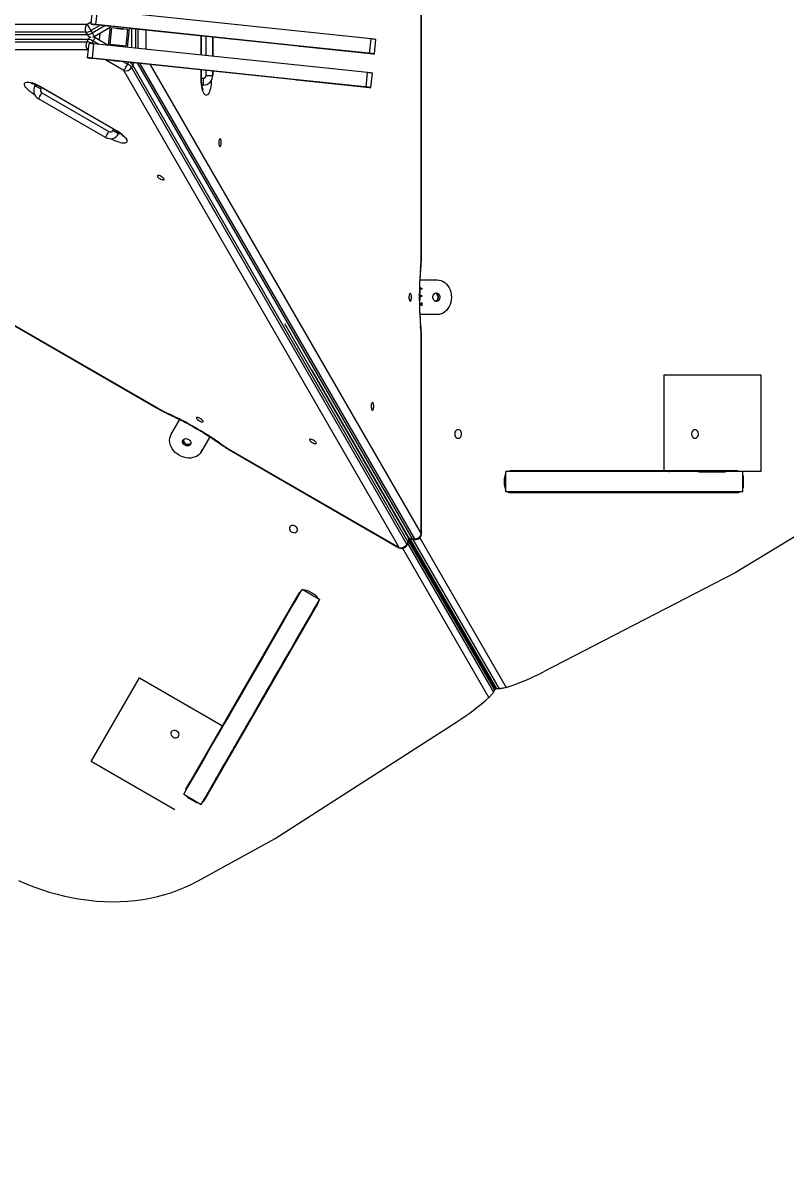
# Model space of a CAD drawing. Header units: millimetres. Extents: x -12977 to 11786, y -11805 to 10558.
# Drawn here: x 5422 to 6212, y -242 to 952 of the extents above; entities that cross this region are included whole.
import ezdxf

# ---------------------------------------------------------------- set-up
doc = ezdxf.new("R2010")
doc.units = ezdxf.units.MM
for name, color, linetype in [('DIKOM_ОБЪЕКТ', 7, 'Continuous'), ('DIKOM_РАЗМЕР_ЗОНА', 7, 'Continuous'), ('DIKOM_РАЗМЕР_ОБЪЕКТА', 7, 'Continuous')]:
    doc.layers.add(name, color=color, linetype=linetype)
doc.styles.add('style1', font='arial.ttf', dxfattribs={"width": 0.8})
doc.dimstyles.new('1-50', dxfattribs={"dimtxt": 300, "dimasz": 200, "dimexe": 100, "dimexo": 0, "dimgap": 100, "dimtad": 1, "dimtxsty": 'style1', "dimcen": 200, "dimclrd": 7, "dimclre": 7, "dimclrt": 7, "dimadec": 1, "dimazin": 2, "dimtfac": 1, "dimtmove": 0, "dimatfit": 2, "dimfxl": 0, "dimlwd": 25, "dimlwe": 18, "dimarcsym": 0})

# ---------------------------------------------------------------- blocks, each defined once
blk = doc.blocks.new('*D9')
at = {"layer": 'Defpoints', "color": 0, "transparency": 16777216}
for p in [(-11007.4, 666.1), (8788, 666.1), (8788, -10518.7)]:
    blk.add_point(p, dxfattribs=at)
at = {"layer": 'DIKOM_РАЗМЕР_ОБЪЕКТА', "color": 7, "lineweight": 18, "transparency": 16777216}
for p, q in [((-11007.4, 666.1), (-11007.4, -10618.7)), ((8788, 666.1), (8788, -10618.7))]:
    blk.add_line(p, q, dxfattribs=at)
at = {"layer": 'DIKOM_РАЗМЕР_ОБЪЕКТА', "color": 7, "lineweight": 25, "transparency": 16777216}
blk.add_line((-10807.4, -10518.7), (8588, -10518.7), dxfattribs=at)
at = {"layer": 'DIKOM_РАЗМЕР_ОБЪЕКТА', "color": 7, "transparency": 16777216}
for points in [[(-10807.4, -10485.3), (-10807.4, -10552), (-11007.4, -10518.7)], [(8588, -10485.3), (8588, -10552), (8788, -10518.7)]]:
    blk.add_solid(points, dxfattribs=at)
at = {"layer": 'DIKOM_РАЗМЕР_ОБЪЕКТА', "color": 7, "transparency": 16777216, "insert": (-1823.6, -10265.5), "char_height": 300, "attachment_point": 5, "style": 'style1'}
blk.add_mtext('19750', dxfattribs=at)
blk = doc.blocks.new('*D10')
at = {"layer": 'Defpoints', "color": 0, "transparency": 16777216}
for p in [(4270.3, 8458.2), (2861.7, -8997.1), (10043.4, -8997.1)]:
    blk.add_point(p, dxfattribs=at)
at = {"layer": 'DIKOM_РАЗМЕР_ОБЪЕКТА', "color": 7, "lineweight": 18, "transparency": 16777216}
for p, q in [((4270.3, 8458.2), (10143.4, 8458.2)), ((2861.7, -8997.1), (10143.4, -8997.1))]:
    blk.add_line(p, q, dxfattribs=at)
at = {"layer": 'DIKOM_РАЗМЕР_ОБЪЕКТА', "color": 7, "lineweight": 25, "transparency": 16777216}
blk.add_line((10043.4, 8258.2), (10043.4, -8797.1), dxfattribs=at)
at = {"layer": 'DIKOM_РАЗМЕР_ОБЪЕКТА', "color": 7, "transparency": 16777216}
for points in [[(10010, 8258.2), (10076.7, 8258.2), (10043.4, 8458.2)], [(10010, -8797.1), (10076.7, -8797.1), (10043.4, -8997.1)]]:
    blk.add_solid(points, dxfattribs=at)
at = {"layer": 'DIKOM_РАЗМЕР_ОБЪЕКТА', "color": 7, "transparency": 16777216, "insert": (9790.2, -3229.2), "char_height": 300, "attachment_point": 5, "rotation": 90, "style": 'style1'}
blk.add_mtext('17450', dxfattribs=at)
blk = doc.blocks.new('*D11')
at = {"layer": 'Defpoints', "color": 0, "transparency": 16777216}
for p in [(4304.4, 10557.6), (2504.1, -11339.7), (11686.1, -11339.7)]:
    blk.add_point(p, dxfattribs=at)
at = {"layer": 'DIKOM_РАЗМЕР_ЗОНА', "color": 7, "lineweight": 18, "transparency": 16777216}
for p, q in [((4304.4, 10557.6), (11786.1, 10557.6)), ((2504.1, -11339.7), (11786.1, -11339.7))]:
    blk.add_line(p, q, dxfattribs=at)
at = {"layer": 'DIKOM_РАЗМЕР_ЗОНА', "color": 7, "lineweight": 25, "transparency": 16777216}
blk.add_line((11686.1, 10357.6), (11686.1, -11139.7), dxfattribs=at)
at = {"layer": 'DIKOM_РАЗМЕР_ЗОНА', "color": 7, "transparency": 16777216}
for points in [[(11652.7, 10357.6), (11719.4, 10357.6), (11686.1, 10557.6)], [(11652.7, -11139.7), (11719.4, -11139.7), (11686.1, -11339.7)]]:
    blk.add_solid(points, dxfattribs=at)
at = {"layer": 'DIKOM_РАЗМЕР_ЗОНА', "color": 7, "transparency": 16777216, "insert": (11432.9, -3192), "char_height": 300, "attachment_point": 5, "rotation": 90, "style": 'style1'}
blk.add_mtext('21900', dxfattribs=at)
blk = doc.blocks.new('*D12')
at = {"layer": 'Defpoints', "color": 0, "transparency": 16777216}
for p in [(-12976.7, 124.1), (10764.9, 125.7), (10764.9, -11704.7)]:
    blk.add_point(p, dxfattribs=at)
at = {"layer": 'DIKOM_РАЗМЕР_ЗОНА', "color": 7, "lineweight": 18, "transparency": 16777216}
for p, q in [((-12976.7, 124.1), (-12976.7, -11804.7)), ((10764.9, 125.7), (10764.9, -11804.7))]:
    blk.add_line(p, q, dxfattribs=at)
at = {"layer": 'DIKOM_РАЗМЕР_ЗОНА', "color": 7, "lineweight": 25, "transparency": 16777216}
blk.add_line((-12776.7, -11704.7), (10564.9, -11704.7), dxfattribs=at)
at = {"layer": 'DIKOM_РАЗМЕР_ЗОНА', "color": 7, "transparency": 16777216}
for points in [[(-12776.7, -11671.3), (-12776.7, -11738), (-12976.7, -11704.7)], [(10564.9, -11671.3), (10564.9, -11738), (10764.9, -11704.7)]]:
    blk.add_solid(points, dxfattribs=at)
at = {"layer": 'DIKOM_РАЗМЕР_ЗОНА', "color": 7, "transparency": 16777216, "insert": (-1904.6, -11451.4), "char_height": 300, "attachment_point": 5, "style": 'style1'}
blk.add_mtext('23750', dxfattribs=at)

msp = doc.modelspace()

# ---------------------------------------------------------------- linework, layer by layer
at = {"layer": 'DIKOM_ОБЪЕКТ', "color": 7, "linetype": 'Continuous', "lineweight": 15}
for p, q in [((5834.386, 711.87), (5834.386, 1163.666)), ((5834.711, 711.87), (5834.711, 1163.665)), ((5492.812, 950.402), (5494.38, 965.32)), ((5497.784, 949.88), (5499.352, 964.798)), ((5782.613, 935.026), (5499.352, 964.798)), ((4919.111, 950.485), (5488.744, 950.307)), ((5488.744, 950.307), (5493.064, 952.802)), ((5502.399, 949.389), (5492.555, 943.706)), ((5492.555, 943.706), (5493.974, 941.248)), ((5492.812, 950.402), (5492.824, 950.396)), ((5493.974, 941.248), (5507.2, 948.884)), ((5496, 937.739), (5512.598, 947.322)), ((5781.045, 920.108), (5497.784, 949.88)), ((5497.797, 949.873), (5512.702, 948.306)), ((5512.702, 948.312), (5510.612, 928.421)), ((5514.037, 946.663), (5512.26, 929.756)), ((5514.066, 946.647), (5512.29, 929.753)), ((5532.593, 946.221), (5512.702, 948.312)), ((5530.944, 944.886), (5514.037, 946.663)), ((5514.037, 946.663), (5514.066, 946.647)), ((5530.943, 944.874), (5514.066, 946.647)), ((5529.167, 927.979), (5530.944, 944.886)), ((5530.502, 926.331), (5532.593, 946.221)), ((5530.532, 926.328), (5532.621, 946.205)), ((5532.593, 946.221), (5532.621, 946.205)), ((5532.605, 946.214), (5779.649, 920.249)), ((5534.8, 945.984), (5534.8, 925.879)), ((5538.852, 945.558), (5538.852, 925.453)), ((5541.689, 925.155), (5541.689, 945.26)), ((5549.312, 944.458), (5549.312, 924.354)), ((5487.528, 941.951), (4917.895, 942.128)), ((4918.735, 931.952), (5488.368, 932.188)), ((4919.314, 939.671), (5488.947, 939.493)), ((5489.787, 934.645), (4920.154, 934.41)), ((5488.947, 939.493), (5487.528, 941.951)), ((5488.368, 932.188), (5489.787, 934.645)), ((5494.814, 932.89), (5493.395, 930.433)), ((5500.76, 929.457), (5494.814, 932.89)), ((5510.614, 928.447), (5496.84, 936.399)), ((5501.926, 941.16), (5501.163, 933.904)), ((5606.782, 918.314), (5606.781, 938.418)), ((5607.161, 918.274), (5607.161, 938.378)), ((5611.8, 917.786), (5611.8, 937.891)), ((5618.8, 917.05), (5618.8, 937.155)), ((5618.8, 937.155), (5618.8, 917.05)), ((5781.045, 920.108), (5782.613, 935.026)), ((5786.018, 919.585), (5787.586, 934.503)), ((5489.584, 923.831), (4919.951, 923.596)), ((5489.154, 915.594), (5490.721, 930.512)), ((5489.994, 923.594), (5489.584, 923.831)), ((5493.395, 930.433), (5493.822, 930.186)), ((5494.126, 915.071), (5495.694, 929.989)), ((5778.954, 900.217), (5495.694, 929.989)), ((5512.26, 929.756), (5529.167, 927.979)), ((5709.28, 927.648), (5784.981, 919.694)), ((5783.264, 919.869), (5709.6, 927.614)), ((5709.6, 927.614), (5709.6, 927.614)), ((5783.264, 919.869), (5783.265, 919.874)), ((5784.621, 919.726), (5784.622, 919.732)), ((5489.154, 915.594), (5489.166, 915.587)), ((5777.386, 885.3), (5494.126, 915.071)), ((5494.138, 915.064), (5775.99, 885.441)), ((5526.803, 902.342), (5507.134, 913.699)), ((5525.772, 911.74), (5530.614, 908.944)), ((5530.614, 908.944), (5531.859, 911.1)), ((5536.067, 907.925), (5534.648, 905.468)), ((5820.783, 414.431), (5536.067, 907.925)), ((5540.348, 910.208), (5824.919, 417.789)), ((5827.757, 417.79), (5543.369, 909.89)), ((5553.645, 908.81), (5834.386, 423.02)), ((5811.519, 408.849), (5526.803, 902.342)), ((5534.648, 905.468), (5819.364, 411.974)), ((5606.781, 892.791), (5606.781, 903.225)), ((5607.161, 892.791), (5607.161, 903.185)), ((5611.8, 897.305), (5611.8, 902.698)), ((5618.8, 897.305), (5618.8, 901.962)), ((5618.8, 901.962), (5618.8, 897.305)), ((5618.8, 897.305), (5618.8, 897.305)), ((5777.386, 885.3), (5778.954, 900.217)), ((5782.359, 884.777), (5783.927, 899.695)), ((5434.746, 886.815), (5435.375, 887.905)), ((5434.746, 886.815), (5440.807, 883.315)), ((5435.102, 887.997), (5435.31, 887.792)), ((5440.314, 885.492), (5518.256, 840.492)), ((5440.504, 885.82), (5518.446, 840.82)), ((5441.627, 884.734), (5440.807, 883.315)), ((5607.161, 894.305), (5608.8, 894.305)), ((5607.541, 887.305), (5608.8, 887.305)), ((5608.8, 887.305), (5607.541, 887.305)), ((5607.598, 887.019), (5607.673, 887.305)), ((5608.8, 887.305), (5608.8, 887.305)), ((5705.622, 892.839), (5781.322, 884.886)), ((5705.942, 892.805), (5705.942, 892.806)), ((5779.606, 885.061), (5705.942, 892.805)), ((5779.606, 885.061), (5779.606, 885.066)), ((5780.963, 884.918), (5780.963, 884.923)), ((5507.688, 833.155), (5438.406, 873.155)), ((5441.905, 879.217), (5511.188, 839.217)), ((5515.286, 840.315), (5516.105, 841.734)), ((5521.348, 836.815), (5515.286, 840.315)), ((5521.348, 836.815), (5522.04, 838.014)), ((5522.04, 838.014), (5521.348, 836.815)), ((5521.348, 836.815), (5521.348, 836.815)), ((5507.868, 833.053), (5507.868, 833.053)), ((5513.254, 831.823), (5513.241, 831.83)), ((5169.94, 778.89), (5561.206, 552.992)), ((5170.102, 779.171), (5561.369, 553.273)), ((5833.26, 685.767), (5850.921, 685.767)), ((5832.759, 677.189), (5834.919, 677.189)), ((5832.759, 675.939), (5833.046, 675.939)), ((5832.759, 671.078), (5833.046, 671.078)), ((5832.759, 669.689), (5834.919, 669.689)), ((5832.759, 669.689), (5833.046, 669.689)), ((5832.759, 668.439), (5833.046, 668.439)), ((5832.784, 671.078), (5833.046, 671.078)), ((5833.046, 672.051), (5832.8, 672.051)), ((5833.046, 678.578), (5833.046, 677.189)), ((5833.046, 677.189), (5835.206, 677.189)), ((5833.046, 675.939), (5833.046, 672.051)), ((5835.206, 675.939), (5833.046, 675.939)), ((5833.046, 671.078), (5833.046, 669.689)), ((5833.046, 669.689), (5835.206, 669.689)), ((5833.046, 668.439), (5833.046, 664.551)), ((5835.206, 668.439), (5833.046, 668.439)), ((5834.919, 677.189), (5834.919, 675.939)), ((5834.919, 677.189), (5835.206, 677.189)), ((5834.919, 669.689), (5834.919, 668.439)), ((5834.919, 669.689), (5835.206, 669.689)), ((5835.206, 677.189), (5835.206, 675.939)), ((5835.206, 669.689), (5835.206, 668.439)), ((5833.046, 664.551), (5832.779, 664.551)), ((5832.839, 661.217), (5833.728, 661.217)), ((5832.839, 661.217), (5833.441, 661.217)), ((5833.728, 659.967), (5832.862, 659.967)), ((5833.441, 661.217), (5833.728, 661.217)), ((5834.919, 662.467), (5835.206, 662.467)), ((5834.919, 661.833), (5834.919, 659.45)), ((5834.979, 662.467), (5835.206, 662.467)), ((5835.206, 658.717), (5834.979, 658.717)), ((5835.206, 662.467), (5835.206, 658.717)), ((5850.921, 649.767), (5833.261, 649.767)), ((5849.198, 649.767), (5833.261, 649.767)), ((5850.921, 649.767), (5849.198, 649.767)), ((5820.973, 419.219), (5693.392, 640.354)), ((5834.386, 423.02), (5834.386, 623.666)), ((5834.711, 423.02), (5834.711, 623.666)), ((5720.998, 592.504), (5820.679, 420.018)), ((6085.631, 587.172), (6085.635, 587.172)), ((6085.631, 587.171), (6085.633, 587.171)), ((6085.635, 587.174), (6085.822, 587.277)), ((6085.822, 487.277), (6085.822, 587.277)), ((6085.822, 587.277), (6185.822, 587.277)), ((6185.822, 587.277), (6185.822, 487.277)), ((5575.709, 525.903), (5584.537, 541.196)), ((5615.714, 523.197), (5606.886, 507.903)), ((5615.715, 523.197), (5607.747, 509.395)), ((5606.886, 507.903), (5607.747, 509.395)), ((5637.593, 508.89), (5811.357, 408.567)), ((5637.756, 509.171), (5811.519, 408.849)), ((6084.974, 497.184), (6084.976, 497.185)), ((5920.383, 479.98), (5920.383, 473.58)), ((5922.017, 466.28), (5922.017, 487.28)), ((5926.837, 487.979), (6152.76, 487.974)), ((6161.409, 487.974), (5926.919, 487.98)), ((5941.073, 487.28), (5941.073, 487.979)), ((5941.075, 487.28), (5941.075, 487.979)), ((6070.895, 487.976), (6070.895, 487.277)), ((6079.816, 487.277), (6081.026, 487.975)), ((6085.643, 487.975), (6085.643, 487.277)), ((6085.801, 487.266), (6085.822, 487.277)), ((6185.822, 487.277), (6085.822, 487.277)), ((6090.498, 487.277), (6090.498, 487.975)), ((6152.76, 487.974), (6161.409, 487.974)), ((6152.76, 487.974), (6161.409, 487.974)), ((6167.128, 466.274), (6167.128, 487.274)), ((6167.945, 479.974), (6167.128, 479.974)), ((6167.945, 479.974), (6167.128, 479.974)), ((6167.945, 473.574), (6167.945, 479.974)), ((5927.454, 466.274), (5924.257, 466.274)), ((5926.919, 465.58), (6161.409, 465.574)), ((6048.231, 465.577), (6049.43, 466.269)), ((6078.229, 465.576), (6079.426, 466.267)), ((6085.656, 466.266), (6085.662, 466.262)), ((6167.128, 473.574), (6167.945, 473.574)), ((6237.325, 429.663), (6159.344, 382.591)), ((5821.268, 419.174), (5911.557, 262.794)), ((5822.791, 417.873), (5912.419, 262.638)), ((5824.919, 417.789), (5827.757, 417.79)), ((5833.006, 418.831), (5922.427, 263.955)), ((5904.419, 253.558), (5815.339, 407.844)), ((5819.364, 411.974), (5820.783, 414.431)), ((5819.553, 410.763), (5820.972, 413.221)), ((5820.546, 412.483), (5909.122, 259.071)), ((5910.564, 261.567), (5821.724, 415.437)), ((5910.854, 262.401), (5821.755, 416.72)), ((5825.874, 417.02), (5828.711, 417.02)), ((5915.302, 262.638), (5826.166, 417.02)), ((6159.344, 382.591), (5960.944, 280.181)), ((5843.26, 379.474), (5843.958, 379.876)), ((5843.261, 379.472), (5843.958, 379.875)), ((5708.162, 361.68), (5590.933, 158.609)), ((5595.258, 166.1), (5708.222, 361.782)), ((5711.219, 365.575), (5729.405, 355.075)), ((5723.9, 360.14), (5718.358, 363.34)), ((5610.332, 147.409), (5727.561, 350.48)), ((5701.088, 349.424), (5701.693, 349.075)), ((5726.704, 350.371), (5728.291, 353.119)), ((5857.917, 355.699), (5857.219, 355.296)), ((5865.417, 342.709), (5864.719, 342.306)), ((5493, 187.165), (5543, 273.768)), ((5542.826, 273.771), (5543, 273.768)), ((5543, 273.768), (5629.602, 223.768)), ((5915.302, 262.638), (5912.419, 262.638)), ((5669.52, 250.392), (5669.913, 250.619)), ((5909.122, 259.071), (5910.564, 261.567)), ((5638.437, 239.503), (5637.834, 239.852)), ((5665.728, 244.739), (5666.913, 245.423)), ((5668.727, 249.934), (5669.52, 250.392)), ((5669.651, 250.165), (5669.52, 250.392)), ((5631.987, 228.33), (5631.384, 228.678)), ((5632.883, 231.276), (5633.487, 230.928)), ((5636.79, 236.651), (5636.187, 236.999)), ((5683.229, 107.707), (5871.11, 228.316)), ((5626.385, 220.019), (5626.988, 219.671)), ((5629.419, 223.882), (5628.816, 224.23)), ((5650.736, 218.763), (5651.916, 219.444)), ((5647.624, 213.369), (5647.631, 213.365)), ((5647.624, 213.368), (5647.631, 213.365)), ((5579.602, 137.166), (5493, 187.165)), ((5590.933, 158.609), (5595.258, 166.1)), ((5590.933, 158.609), (5595.258, 166.099)), ((5588.68, 153.306), (5606.866, 142.806)), ((5588.68, 153.306), (5606.866, 142.806)), ((5595.002, 149.656), (5594.593, 148.949)), ((5595.002, 149.656), (5594.593, 148.949)), ((5594.593, 148.949), (5600.136, 145.749)), ((5594.593, 148.949), (5600.136, 145.749)), ((5600.136, 145.749), (5600.544, 146.456)), ((5600.136, 145.749), (5600.544, 146.456)), ((5603.477, 63.711), (5683.229, 107.707))]:
    msp.add_line(p, q, dxfattribs=at)
at = {"layer": 'DIKOM_ОБЪЕКТ', "color": 7, "linetype": 'Continuous', "lineweight": 15, "flags": 128}
for points in [[(5488.744, 950.307), (5488.988, 949.884), (5489.332, 949.288), (5489.763, 948.542), (5490.263, 947.675), (5490.814, 946.72), (5491.395, 945.715), (5491.983, 944.697), (5492.555, 943.706)], [(5497.784, 949.88), (5496.814, 949.982), (5495.881, 950.08), (5495.022, 950.17), (5494.268, 950.249), (5493.65, 950.314), (5493.19, 950.362), (5492.908, 950.392), (5492.812, 950.402)], [(5492.824, 950.396), (5492.92, 950.386), (5493.203, 950.356), (5493.662, 950.307), (5494.281, 950.242), (5495.034, 950.163), (5495.894, 950.073), (5496.827, 949.975), (5497.797, 949.873)], [(5525.973, 945.408), (5525.784, 945.428), (5525.239, 945.485), (5524.396, 945.574), (5523.346, 945.684), (5522.204, 945.804), (5521.094, 945.921), (5520.134, 946.022), (5519.431, 946.096), (5519.059, 946.135), (5519.059, 946.135), (5519.431, 946.096), (5520.135, 946.022), (5521.094, 945.921), (5522.205, 945.804), (5523.347, 945.684), (5524.396, 945.574), (5525.239, 945.485), (5525.784, 945.428), (5525.973, 945.408)], [(5493.974, 941.248), (5494.509, 940.322), (5494.985, 939.496), (5495.386, 938.802), (5495.695, 938.267), (5495.9, 937.911), (5495.994, 937.749), (5496, 937.739)], [(5494.814, 932.89), (5495.349, 933.816), (5495.825, 934.642), (5496.226, 935.336), (5496.535, 935.871), (5496.74, 936.227), (5496.834, 936.389), (5496.84, 936.399)], [(5787.586, 934.503), (5787.507, 934.511), (5787.076, 934.556), (5786.301, 934.638), (5785.242, 934.749), (5783.98, 934.882), (5782.613, 935.026)], [(5489.584, 923.831), (5489.828, 924.255), (5490.116, 924.754)], [(5495.694, 929.989), (5494.724, 930.091), (5493.791, 930.189), (5492.931, 930.28), (5492.178, 930.359), (5491.559, 930.424), (5491.1, 930.472), (5490.817, 930.502), (5490.721, 930.512)], [(5709.6, 927.614), (5709.056, 927.671), (5708.642, 927.715), (5708.37, 927.743), (5708.249, 927.756), (5708.283, 927.752), (5708.471, 927.733), (5708.807, 927.697), (5709.28, 927.648)], [(5779.649, 920.249), (5781.075, 920.099), (5782.381, 919.962), (5783.458, 919.849), (5784.215, 919.769), (5784.588, 919.73), (5784.545, 919.734), (5784.091, 919.782), (5783.264, 919.869)], [(5784.981, 919.694), (5785.665, 919.622), (5785.993, 919.588), (5785.939, 919.593), (5785.508, 919.639), (5784.733, 919.72), (5783.674, 919.831), (5782.412, 919.964), (5781.045, 920.108)], [(5494.126, 915.071), (5493.156, 915.173), (5492.223, 915.271), (5491.363, 915.362), (5490.61, 915.441), (5489.991, 915.506), (5489.532, 915.554), (5489.249, 915.584), (5489.154, 915.594)], [(5489.166, 915.587), (5489.261, 915.577), (5489.544, 915.547), (5490.004, 915.499), (5490.622, 915.434), (5491.376, 915.355), (5492.236, 915.265), (5493.168, 915.166), (5494.138, 915.064)], [(5522.471, 912.092), (5522.282, 912.111), (5521.737, 912.169), (5520.894, 912.257), (5519.845, 912.368), (5518.703, 912.488), (5517.592, 912.605), (5516.633, 912.705), (5515.929, 912.779), (5515.557, 912.818), (5515.557, 912.818), (5515.929, 912.779), (5516.633, 912.705), (5517.592, 912.604), (5518.703, 912.488), (5519.845, 912.368), (5520.894, 912.257), (5521.737, 912.169), (5522.283, 912.111), (5522.471, 912.092)], [(5522.481, 912.086), (5522.292, 912.106), (5521.747, 912.163), (5520.904, 912.252), (5519.854, 912.362), (5518.712, 912.482), (5517.602, 912.599), (5516.642, 912.7), (5515.939, 912.774), (5515.567, 912.813), (5515.567, 912.813), (5515.939, 912.774), (5516.643, 912.7), (5517.602, 912.599), (5518.713, 912.482), (5519.855, 912.362), (5520.904, 912.252), (5521.747, 912.163), (5522.292, 912.106), (5522.481, 912.086)], [(5526.803, 902.342), (5527.048, 902.766), (5527.392, 903.362), (5527.822, 904.108), (5528.323, 904.975), (5528.874, 905.929), (5529.454, 906.935), (5530.042, 907.953), (5530.614, 908.944)], [(5611.8, 897.305), (5613.165, 897.305), (5614.479, 897.305), (5615.689, 897.305), (5616.75, 897.305), (5617.62, 897.305), (5618.267, 897.305), (5618.666, 897.305), (5618.8, 897.305)], [(5783.927, 899.695), (5783.848, 899.703), (5783.418, 899.748), (5782.643, 899.83), (5781.583, 899.941), (5780.321, 900.074), (5778.954, 900.217)], [(5434.475, 877.317), (5433.275, 878.065), (5431.343, 879.381), (5429.556, 880.739), (5427.957, 882.111), (5426.58, 883.465), (5425.456, 884.771), (5424.609, 886), (5424.06, 887.125), (5423.821, 888.12), (5423.896, 888.963), (5424.284, 889.635), (5424.976, 890.122), (5425.957, 890.412), (5427.206, 890.499), (5428.693, 890.381), (5430.386, 890.061), (5432.247, 889.545), (5434.234, 888.846), (5436.304, 887.978), (5438.409, 886.962), (5440.504, 885.82)], [(5440.314, 885.492), (5440.346, 885.546), (5440.504, 885.82)], [(5617.162, 891.82), (5617.113, 890.405), (5616.941, 888.074), (5616.657, 885.848), (5616.269, 883.777), (5615.785, 881.907), (5615.215, 880.281), (5614.574, 878.934), (5613.874, 877.896), (5613.132, 877.191), (5612.365, 876.835), (5611.588, 876.835), (5610.82, 877.191), (5610.079, 877.896), (5609.379, 878.934), (5608.737, 880.281), (5608.168, 881.908), (5607.684, 883.778), (5607.296, 885.849), (5607.012, 888.075), (5606.84, 890.406), (5606.781, 892.791)], [(5607.161, 892.791), (5607.098, 892.791), (5606.781, 892.791)], [(5608.8, 894.305), (5608.8, 892.94), (5608.8, 891.627), (5608.8, 890.416), (5608.8, 889.356), (5608.8, 888.485), (5608.8, 887.838), (5608.8, 887.44), (5608.8, 887.305)], [(5705.942, 892.805), (5705.398, 892.863), (5704.983, 892.906), (5704.712, 892.935), (5704.591, 892.948), (5704.625, 892.944), (5704.813, 892.924), (5705.149, 892.889), (5705.622, 892.839)], [(5775.99, 885.441), (5777.417, 885.291), (5778.723, 885.153), (5779.8, 885.04), (5780.556, 884.961), (5780.929, 884.922), (5780.887, 884.926), (5780.433, 884.974), (5779.606, 885.061)], [(5781.322, 884.886), (5782.006, 884.814), (5782.334, 884.779), (5782.28, 884.785), (5781.85, 884.83), (5781.075, 884.912), (5780.015, 885.023), (5778.754, 885.156), (5777.386, 885.3)], [(5438.406, 873.155), (5438.473, 873.271), (5438.672, 873.616), (5438.996, 874.176), (5439.431, 874.93), (5439.961, 875.849), (5440.566, 876.897), (5441.223, 878.034), (5441.905, 879.217)], [(5507.688, 833.155), (5507.755, 833.271), (5507.954, 833.616), (5508.278, 834.176), (5508.713, 834.93), (5509.243, 835.849), (5509.848, 836.897), (5510.505, 838.034), (5511.188, 839.217)], [(5518.446, 840.82), (5520.482, 839.578), (5522.415, 838.262), (5524.201, 836.904), (5525.8, 835.532), (5527.178, 834.178), (5528.302, 832.872), (5529.148, 831.643), (5529.697, 830.518), (5529.936, 829.523), (5529.861, 828.68), (5529.473, 828.008), (5528.781, 827.521), (5527.8, 827.231), (5526.552, 827.144), (5525.065, 827.262), (5523.371, 827.582), (5521.51, 828.098), (5519.523, 828.797), (5517.453, 829.665), (5515.348, 830.681), (5513.254, 831.823)], [(5518.256, 840.492), (5518.288, 840.546), (5518.446, 840.82)], [(5521.807, 837.609), (5522.56, 837.363), (5523.002, 837.237)], [(5626.283, 831.853), (5625.9, 831.675), (5625.551, 831.158), (5625.267, 830.347), (5625.074, 829.314), (5624.987, 828.152), (5625.016, 826.963), (5625.158, 825.853), (5625.399, 824.92), (5625.719, 824.249), (5626.089, 823.897), (5626.476, 823.897), (5626.846, 824.249), (5627.166, 824.92), (5627.407, 825.853), (5627.549, 826.962), (5627.578, 828.151), (5627.491, 829.314), (5627.298, 830.347), (5627.014, 831.157), (5626.665, 831.675), (5626.283, 831.853)], [(5561.473, 793.465), (5561.436, 793.044), (5561.709, 792.484), (5562.27, 791.833), (5563.067, 791.149), (5564.031, 790.493), (5565.075, 789.923), (5566.107, 789.491), (5567.035, 789.234), (5567.776, 789.175), (5568.266, 789.32), (5568.459, 789.655), (5568.34, 790.151), (5567.918, 790.764), (5567.231, 791.439), (5566.341, 792.116), (5565.325, 792.736), (5564.276, 793.242), (5563.285, 793.591), (5562.44, 793.751), (5561.818, 793.708), (5561.473, 793.465)], [(5834.711, 711.87), (5834.657, 711.87), (5834.386, 711.87)], [(5834.049, 696.905), (5834.006, 697.131), (5833.749, 697.444)], [(5850.921, 685.767), (5853.018, 685.584), (5855.072, 685.038), (5857.042, 684.14), (5858.887, 682.909), (5860.57, 681.37), (5862.057, 679.554), (5863.317, 677.498), (5864.324, 675.244), (5865.059, 672.838), (5865.506, 670.328), (5865.656, 667.766), (5865.506, 665.205), (5865.059, 662.695), (5864.324, 660.289), (5863.317, 658.035), (5862.057, 655.979), (5860.57, 654.163), (5858.887, 652.624), (5857.042, 651.393), (5855.072, 650.496), (5853.018, 649.95), (5850.921, 649.767)], [(5823.022, 671.769), (5822.639, 671.591), (5822.29, 671.074), (5822.006, 670.263), (5821.813, 669.23), (5821.727, 668.068), (5821.756, 666.879), (5821.897, 665.769), (5822.138, 664.837), (5822.458, 664.165), (5822.828, 663.814), (5823.215, 663.813), (5823.585, 664.165), (5823.905, 664.837), (5824.147, 665.769), (5824.288, 666.879), (5824.317, 668.068), (5824.231, 669.23), (5824.037, 670.263), (5823.753, 671.074), (5823.405, 671.591), (5823.022, 671.769)], [(5850.102, 663.367), (5849.088, 663.545), (5848.155, 664.065), (5847.38, 664.885), (5846.826, 665.939), (5846.537, 667.141), (5846.537, 668.393), (5846.826, 669.595), (5847.38, 670.648), (5848.155, 671.468), (5849.088, 671.989), (5850.102, 672.167), (5851.117, 671.989), (5852.05, 671.468), (5852.824, 670.648), (5853.379, 669.594), (5853.668, 668.393), (5853.668, 667.141), (5853.379, 665.939), (5852.824, 664.885), (5852.05, 664.065), (5851.117, 663.545), (5850.102, 663.367)], [(5849.208, 663.505), (5849.328, 663.545), (5850.259, 664.065), (5851.032, 664.885), (5851.585, 665.939), (5851.874, 667.14), (5851.874, 668.393), (5851.585, 669.594), (5851.032, 670.648), (5850.259, 671.468), (5849.328, 671.988), (5849.208, 672.029)], [(5849.241, 672.039), (5849.394, 671.988), (5850.327, 671.468), (5851.101, 670.648), (5851.656, 669.594), (5851.945, 668.393), (5851.945, 667.14), (5851.656, 665.939), (5851.101, 664.885), (5850.327, 664.065), (5849.394, 663.545), (5849.241, 663.494)], [(5834.049, 638.63), (5834.006, 638.404), (5833.749, 638.092)], [(5834.711, 623.666), (5834.657, 623.665), (5834.386, 623.666)], [(5561.206, 552.992), (5561.233, 553.039), (5561.369, 553.273)], [(5783.973, 558.987), (5783.591, 558.809), (5783.242, 558.291), (5782.958, 557.481), (5782.764, 556.448), (5782.678, 555.286), (5782.707, 554.097), (5782.849, 552.987), (5783.09, 552.054), (5783.41, 551.383), (5783.78, 551.031), (5784.167, 551.031), (5784.537, 551.383), (5784.857, 552.054), (5785.098, 552.986), (5785.24, 554.096), (5785.269, 555.285), (5785.182, 556.448), (5784.989, 557.48), (5784.705, 558.291), (5784.356, 558.809), (5783.973, 558.987)], [(5574.497, 546.082), (5574.323, 546.233), (5574.18, 546.612)], [(5608.705, 539.063), (5608.743, 539.483), (5608.469, 540.044), (5607.908, 540.695), (5607.111, 541.379), (5606.147, 542.035), (5605.103, 542.605), (5604.071, 543.037), (5603.143, 543.294), (5602.402, 543.353), (5601.912, 543.208), (5601.719, 542.873), (5601.838, 542.377), (5602.26, 541.764), (5602.947, 541.089), (5603.837, 540.412), (5604.853, 539.792), (5605.902, 539.285), (5606.893, 538.937), (5607.738, 538.777), (5608.36, 538.82), (5608.705, 539.063)], [(5606.886, 507.903), (5605.679, 506.178), (5604.179, 504.672), (5602.417, 503.415), (5600.428, 502.433), (5598.254, 501.745), (5595.938, 501.365), (5593.528, 501.302), (5591.072, 501.557), (5588.621, 502.124), (5586.224, 502.991), (5583.931, 504.142), (5581.787, 505.553), (5579.837, 507.195), (5578.121, 509.034), (5576.672, 511.034), (5575.522, 513.153), (5574.692, 515.348), (5574.201, 517.575), (5574.057, 519.789), (5574.265, 521.943), (5574.819, 523.995), (5575.709, 525.903)], [(5872.587, 521.881), (5873.599, 522.059), (5874.53, 522.58), (5875.303, 523.4), (5875.857, 524.453), (5876.145, 525.655), (5876.145, 526.907), (5875.857, 528.109), (5875.303, 529.162), (5874.53, 529.983), (5873.599, 530.503), (5872.587, 530.681), (5871.574, 530.503), (5870.643, 529.983), (5869.87, 529.163), (5869.316, 528.109), (5869.028, 526.907), (5869.028, 525.655), (5869.316, 524.453), (5869.87, 523.4), (5870.643, 522.58), (5871.574, 522.059), (5872.587, 521.881)], [(6117.698, 521.875), (6118.711, 522.053), (6119.641, 522.574), (6120.415, 523.394), (6120.968, 524.447), (6121.256, 525.649), (6121.256, 526.901), (6120.968, 528.103), (6120.415, 529.156), (6119.641, 529.977), (6118.71, 530.497), (6117.698, 530.675), (6116.685, 530.497), (6115.754, 529.977), (6114.981, 529.157), (6114.428, 528.103), (6114.139, 526.901), (6114.139, 525.649), (6114.428, 524.447), (6114.981, 523.394), (6115.754, 522.574), (6116.685, 522.053), (6117.698, 521.875)], [(6117.698, 521.875), (6118.71, 522.053), (6119.641, 522.574), (6120.415, 523.394), (6120.968, 524.447), (6121.256, 525.649), (6121.256, 526.901), (6120.968, 528.103), (6120.415, 529.156), (6119.641, 529.977), (6118.71, 530.497), (6117.698, 530.675), (6116.685, 530.497), (6115.754, 529.977), (6114.981, 529.157), (6114.428, 528.103), (6114.139, 526.901), (6114.139, 525.649), (6114.428, 524.447), (6114.981, 523.394), (6115.754, 522.574), (6116.685, 522.053), (6117.698, 521.875)], [(5595.517, 515.412), (5594.855, 514.622), (5593.938, 514.075), (5592.841, 513.814), (5591.651, 513.861), (5590.466, 514.211), (5589.382, 514.837), (5588.485, 515.688), (5587.85, 516.695), (5587.527, 517.776), (5587.543, 518.844), (5587.896, 519.812), (5588.558, 520.602), (5589.474, 521.149), (5590.572, 521.41), (5591.761, 521.363), (5592.946, 521.012), (5594.031, 520.386), (5594.927, 519.535), (5595.563, 518.529), (5595.886, 517.448), (5595.87, 516.38), (5595.517, 515.412)], [(5595.837, 516.221), (5595.717, 516.114), (5594.8, 515.567), (5593.703, 515.306), (5592.513, 515.353), (5591.328, 515.703), (5590.243, 516.33), (5589.347, 517.181), (5588.712, 518.187), (5588.389, 519.268), (5588.405, 520.336), (5588.438, 520.494)], [(5588.463, 520.518), (5588.438, 520.393), (5588.423, 519.327), (5588.747, 518.247), (5589.382, 517.242), (5590.279, 516.391), (5591.364, 515.765), (5592.548, 515.414), (5593.737, 515.366), (5594.834, 515.626), (5595.75, 516.172), (5595.845, 516.255)], [(5624.964, 516.945), (5625.181, 516.87), (5625.581, 516.936)], [(5718.966, 520.485), (5718.929, 520.064), (5719.202, 519.503), (5719.763, 518.852), (5720.561, 518.168), (5721.524, 517.512), (5722.568, 516.943), (5723.6, 516.511), (5724.528, 516.254), (5725.27, 516.195), (5725.759, 516.339), (5725.952, 516.675), (5725.833, 517.171), (5725.411, 517.783), (5724.724, 518.459), (5723.834, 519.136), (5722.819, 519.756), (5721.769, 520.262), (5720.778, 520.611), (5719.934, 520.771), (5719.311, 520.727), (5718.966, 520.485)], [(5637.756, 509.171), (5637.62, 508.937), (5637.593, 508.89)], [(6167.128, 487.274), (6159.143, 487.274), (6150.86, 487.275), (6142.288, 487.275), (6133.433, 487.275), (6124.302, 487.276), (6114.903, 487.276), (6105.242, 487.276), (6095.328, 487.277), (6085.169, 487.277), (6074.772, 487.277), (6064.146, 487.277), (6053.299, 487.278), (6042.241, 487.278), (6030.979, 487.278), (6019.524, 487.278), (6007.883, 487.279), (5996.067, 487.279), (5984.084, 487.279), (5971.945, 487.279), (5959.659, 487.28), (5947.236, 487.28), (5934.685, 487.28), (5922.017, 487.28)], [(6122.139, 487.177), (6122.323, 487.177), (6122.87, 487.176), (6123.765, 487.176), (6124.985, 487.176), (6126.494, 487.176), (6128.254, 487.176), (6130.214, 487.176), (6132.323, 487.176), (6134.523, 487.176), (6136.752, 487.176), (6138.952, 487.176), (6141.06, 487.176), (6143.021, 487.176), (6144.781, 487.176), (6146.292, 487.176), (6147.511, 487.176), (6148.407, 487.176), (6148.955, 487.177), (6149.139, 487.177), (6148.955, 487.177), (6148.408, 487.177), (6147.513, 487.177), (6146.293, 487.177), (6144.784, 487.177), (6143.024, 487.177), (6141.063, 487.177), (6138.955, 487.177), (6136.756, 487.177), (6134.526, 487.177), (6132.326, 487.177), (6130.218, 487.177), (6128.257, 487.177), (6126.497, 487.177), (6124.986, 487.177), (6123.767, 487.177), (6122.871, 487.177), (6122.323, 487.177), (6122.139, 487.177)], [(6130.816, 487.274), (6131.001, 487.274), (6131.543, 487.274), (6132.403, 487.273), (6133.515, 487.273), (6134.798, 487.273), (6136.156, 487.273), (6137.49, 487.273), (6138.699, 487.273), (6139.694, 487.274), (6140.402, 487.274), (6140.769, 487.274), (6140.769, 487.274), (6140.402, 487.274), (6139.695, 487.274), (6138.7, 487.274), (6137.491, 487.274), (6136.158, 487.274), (6134.799, 487.274), (6133.516, 487.274), (6132.404, 487.274), (6131.544, 487.274), (6131.001, 487.274), (6130.816, 487.274)], [(6167.128, 466.274), (6159.143, 466.274), (6150.86, 466.275), (6142.288, 466.275), (6133.433, 466.275), (6124.302, 466.276), (6114.903, 466.276), (6105.242, 466.276), (6095.328, 466.277), (6085.169, 466.277), (6074.772, 466.277), (6064.146, 466.277), (6053.299, 466.278), (6042.241, 466.278), (6030.979, 466.278), (6019.524, 466.279), (6007.883, 466.279), (5996.067, 466.279), (5984.084, 466.279), (5971.945, 466.279), (5959.659, 466.279), (5947.236, 466.28), (5934.685, 466.28), (5922.017, 466.28)], [(5967.672, 466.272), (5962.681, 466.272), (5957.902, 466.272), (5953.355, 466.272), (5949.061, 466.272), (5945.036, 466.273), (5941.3, 466.273), (5937.867, 466.273), (5934.753, 466.273), (5931.972, 466.273), (5929.536, 466.273), (5927.454, 466.274)], [(6085.656, 466.266), (6084.564, 466.266), (6083.097, 466.267), (6081.257, 466.267), (6079.047, 466.267), (6076.472, 466.267), (6073.537, 466.268), (6070.245, 466.268), (6066.603, 466.268), (6062.617, 466.269), (6058.295, 466.269), (6053.644, 466.269), (6048.672, 466.269), (6043.387, 466.27), (6037.8, 466.27), (6031.92, 466.27), (6025.757, 466.27), (6019.322, 466.271), (6012.627, 466.271), (6005.682, 466.271), (5998.502, 466.271), (5991.097, 466.271), (5983.482, 466.272), (5975.669, 466.272), (5967.672, 466.272)], [(6042.231, 465.577), (6042.653, 465.821), (6043.431, 466.27)], [(6081.778, 466.274), (6081.956, 466.274), (6082.476, 466.274), (6083.296, 466.274), (6084.35, 466.274), (6085.551, 466.274), (6086.804, 466.274), (6088.005, 466.274), (6089.059, 466.274), (6089.879, 466.274), (6090.4, 466.274), (6090.578, 466.274), (6090.4, 466.274), (6089.88, 466.273), (6089.059, 466.273), (6088.006, 466.273), (6086.804, 466.273), (6085.552, 466.273), (6084.35, 466.273), (6083.297, 466.273), (6082.476, 466.274), (6081.956, 466.274), (6081.778, 466.274)], [(6155.411, 466.261), (6154.308, 466.261), (6150.306, 466.261), (6146.199, 466.261), (6142.016, 466.261), (6137.787, 466.261), (6133.543, 466.261), (6129.314, 466.261), (6125.131, 466.261), (6121.024, 466.261), (6117.022, 466.261), (6113.155, 466.261), (6109.449, 466.261), (6105.933, 466.261), (6102.631, 466.261), (6099.566, 466.261), (6096.762, 466.261), (6094.238, 466.261), (6092.013, 466.262), (6090.102, 466.262), (6088.519, 466.262), (6087.276, 466.262), (6086.382, 466.262), (6085.842, 466.262), (6085.662, 466.262)], [(6131.249, 466.269), (6131.427, 466.269), (6131.948, 466.269), (6132.768, 466.269), (6133.821, 466.269), (6135.023, 466.269), (6136.275, 466.27), (6137.477, 466.269), (6138.53, 466.269), (6139.351, 466.269), (6139.871, 466.269), (6140.049, 466.269), (6139.871, 466.269), (6139.351, 466.269), (6138.531, 466.269), (6137.477, 466.269), (6136.276, 466.269), (6135.023, 466.269), (6133.822, 466.269), (6132.768, 466.269), (6131.948, 466.269), (6131.428, 466.269), (6131.249, 466.269)], [(6131.256, 466.266), (6131.434, 466.266), (6131.954, 466.266), (6132.774, 466.266), (6133.828, 466.266), (6135.029, 466.266), (6136.282, 466.266), (6137.483, 466.266), (6138.537, 466.266), (6139.357, 466.266), (6139.877, 466.266), (6140.056, 466.266), (6139.877, 466.266), (6139.357, 466.266), (6138.537, 466.266), (6137.484, 466.266), (6136.282, 466.266), (6135.03, 466.266), (6133.828, 466.266), (6132.774, 466.266), (6131.954, 466.266), (6131.434, 466.266), (6131.256, 466.266)], [(6131.262, 466.262), (6131.44, 466.262), (6131.96, 466.263), (6132.78, 466.263), (6133.834, 466.263), (6135.035, 466.263), (6136.288, 466.263), (6137.489, 466.263), (6138.543, 466.262), (6139.363, 466.262), (6139.884, 466.262), (6140.062, 466.262), (6139.884, 466.262), (6139.364, 466.262), (6138.544, 466.262), (6137.49, 466.262), (6136.288, 466.262), (6135.036, 466.262), (6133.834, 466.262), (6132.781, 466.262), (6131.961, 466.262), (6131.44, 466.262), (6131.262, 466.262)], [(5698.345, 430.083), (5697.993, 429.117), (5697.979, 428.05), (5698.302, 426.971), (5698.938, 425.965), (5699.835, 425.114), (5700.919, 424.488), (5702.104, 424.137), (5703.293, 424.089), (5704.39, 424.349), (5705.306, 424.895), (5705.966, 425.683), (5706.318, 426.649), (5706.333, 427.715), (5706.009, 428.795), (5705.374, 429.801), (5704.477, 430.651), (5703.392, 431.278), (5702.208, 431.629), (5701.019, 431.676), (5699.922, 431.417), (5699.006, 430.871), (5698.345, 430.083)], [(5824.919, 417.789), (5825.389, 417.209), (5825.874, 417.02)], [(5828.711, 417.02), (5828.226, 417.209), (5827.757, 417.79)], [(5834.711, 423.02), (5834.657, 423.021), (5834.386, 423.02)], [(5811.519, 408.849), (5811.384, 408.614), (5811.357, 408.567)], [(5819.364, 411.974), (5819.632, 411.278), (5819.553, 410.763)], [(5820.972, 413.221), (5821.051, 413.735), (5820.783, 414.431)], [(5588.68, 153.306), (5592.671, 160.222), (5596.812, 167.394), (5601.097, 174.818), (5605.523, 182.486), (5610.088, 190.394), (5614.787, 198.534), (5619.616, 206.9), (5624.572, 215.486), (5629.651, 224.284), (5634.849, 233.288), (5640.161, 242.49), (5645.584, 251.883), (5651.112, 261.46), (5656.742, 271.212), (5662.469, 281.133), (5668.289, 291.214), (5674.197, 301.447), (5680.187, 311.824), (5686.257, 322.337), (5692.399, 332.977), (5698.61, 343.736), (5704.885, 354.605), (5711.219, 365.575)], [(5606.866, 142.806), (5610.858, 149.722), (5614.998, 156.894), (5619.283, 164.318), (5623.71, 171.986), (5628.274, 179.894), (5632.973, 188.034), (5637.803, 196.4), (5642.759, 204.986), (5647.838, 213.784), (5653.035, 222.788), (5658.348, 231.99), (5663.77, 241.383), (5669.299, 250.96), (5674.929, 260.712), (5680.656, 270.633), (5686.476, 280.714), (5692.383, 290.947), (5698.374, 301.324), (5704.443, 311.837), (5710.586, 322.477), (5716.797, 333.236), (5723.072, 344.105), (5729.405, 355.075)], [(5706.6, 315.542), (5709.095, 319.864), (5711.484, 324.003), (5713.757, 327.94), (5715.904, 331.659), (5717.916, 335.145), (5719.784, 338.38), (5721.5, 341.353), (5723.056, 344.049), (5724.446, 346.458), (5725.664, 348.568), (5726.704, 350.371)], [(5647.624, 213.368), (5648.169, 214.314), (5648.902, 215.584), (5649.821, 217.177), (5650.925, 219.091), (5652.212, 221.32), (5653.679, 223.863), (5655.324, 226.713), (5657.144, 229.867), (5659.136, 233.319), (5661.296, 237.062), (5663.621, 241.09), (5666.107, 245.395), (5668.748, 249.972), (5671.541, 254.81), (5674.481, 259.903), (5677.562, 265.24), (5680.778, 270.812), (5684.125, 276.611), (5687.597, 282.624), (5691.187, 288.843), (5694.889, 295.255), (5698.696, 301.85), (5702.602, 308.617), (5706.6, 315.542)], [(5575.806, 217.814), (5575.454, 216.848), (5575.439, 215.781), (5575.763, 214.702), (5576.399, 213.696), (5577.295, 212.845), (5578.38, 212.219), (5579.565, 211.868), (5580.754, 211.82), (5581.851, 212.08), (5582.766, 212.626), (5583.427, 213.414), (5583.779, 214.38), (5583.794, 215.446), (5583.47, 216.526), (5582.834, 217.532), (5581.938, 218.382), (5580.853, 219.009), (5579.668, 219.36), (5578.48, 219.407), (5577.383, 219.148), (5576.467, 218.602), (5575.806, 217.814)], [(5575.806, 217.814), (5575.454, 216.848), (5575.439, 215.781), (5575.763, 214.702), (5576.399, 213.696), (5577.295, 212.845), (5578.38, 212.219), (5579.565, 211.868), (5580.754, 211.82), (5581.851, 212.08), (5582.766, 212.626), (5583.427, 213.414), (5583.779, 214.38), (5583.794, 215.446), (5583.47, 216.526), (5582.834, 217.532), (5581.938, 218.382), (5580.853, 219.009), (5579.668, 219.36), (5578.48, 219.407), (5577.383, 219.148), (5576.467, 218.602), (5575.806, 217.814)], [(5649.542, 216.722), (5649.453, 216.568), (5649.193, 216.117), (5648.783, 215.407), (5648.256, 214.495), (5647.655, 213.454), (5647.029, 212.37), (5646.428, 211.329), (5645.901, 210.416), (5645.491, 209.706), (5645.231, 209.256), (5645.142, 209.101), (5645.231, 209.256), (5645.492, 209.706), (5645.902, 210.416), (5646.429, 211.329), (5647.029, 212.369), (5647.656, 213.454), (5648.256, 214.495), (5648.783, 215.407), (5649.193, 216.117), (5649.453, 216.568), (5649.542, 216.722)], [(5612.761, 152.963), (5613.312, 153.917), (5615.313, 157.382), (5617.367, 160.939), (5619.458, 164.562), (5621.573, 168.224), (5623.695, 171.9), (5625.809, 175.562), (5627.901, 179.185), (5629.954, 182.742), (5631.955, 186.207), (5633.889, 189.556), (5635.741, 192.765), (5637.499, 195.811), (5639.15, 198.67), (5640.682, 201.324), (5642.084, 203.753), (5643.345, 205.938), (5644.458, 207.865), (5645.413, 209.52), (5646.204, 210.891), (5646.825, 211.967), (5647.272, 212.742), (5647.541, 213.209), (5647.631, 213.365)], [(5624.818, 173.881), (5624.729, 173.727), (5624.469, 173.276), (5624.059, 172.566), (5623.532, 171.654), (5622.931, 170.613), (5622.305, 169.528), (5621.704, 168.488), (5621.177, 167.575), (5620.767, 166.865), (5620.507, 166.414), (5620.418, 166.26), (5620.507, 166.414), (5620.767, 166.865), (5621.178, 167.575), (5621.704, 168.487), (5622.305, 169.528), (5622.931, 170.613), (5623.532, 171.653), (5624.059, 172.566), (5624.469, 173.276), (5624.729, 173.727), (5624.818, 173.881)], [(5624.818, 173.881), (5624.729, 173.727), (5624.469, 173.276), (5624.059, 172.566), (5623.532, 171.654), (5622.931, 170.613), (5622.305, 169.528), (5621.704, 168.488), (5621.177, 167.575), (5620.767, 166.865), (5620.507, 166.414), (5620.418, 166.26), (5620.507, 166.414), (5620.767, 166.865), (5621.178, 167.575), (5621.704, 168.488), (5622.305, 169.528), (5622.931, 170.613), (5623.532, 171.653), (5624.059, 172.566), (5624.469, 173.276), (5624.729, 173.727), (5624.818, 173.881)], [(5624.824, 173.878), (5624.735, 173.723), (5624.475, 173.273), (5624.065, 172.563), (5623.538, 171.65), (5622.937, 170.61), (5622.311, 169.525), (5621.71, 168.484), (5621.184, 167.572), (5620.773, 166.862), (5620.513, 166.411), (5620.424, 166.257), (5620.514, 166.411), (5620.774, 166.861), (5621.184, 167.572), (5621.711, 168.484), (5622.312, 169.525), (5622.938, 170.609), (5623.539, 171.65), (5624.065, 172.562), (5624.475, 173.273), (5624.735, 173.723), (5624.824, 173.878)], [(5624.824, 173.878), (5624.735, 173.723), (5624.475, 173.273), (5624.065, 172.563), (5623.538, 171.65), (5622.937, 170.61), (5622.311, 169.525), (5621.71, 168.484), (5621.183, 167.572), (5620.773, 166.862), (5620.513, 166.411), (5620.424, 166.257), (5620.514, 166.411), (5620.774, 166.861), (5621.184, 167.572), (5621.711, 168.484), (5622.312, 169.525), (5622.938, 170.609), (5623.539, 171.65), (5624.065, 172.562), (5624.475, 173.273), (5624.735, 173.723), (5624.824, 173.878)], [(5624.831, 173.874), (5624.742, 173.72), (5624.481, 173.269), (5624.071, 172.559), (5623.544, 171.647), (5622.944, 170.606), (5622.317, 169.522), (5621.717, 168.481), (5621.19, 167.568), (5620.78, 166.858), (5620.52, 166.408), (5620.431, 166.253), (5620.52, 166.407), (5620.78, 166.858), (5621.19, 167.568), (5621.717, 168.481), (5622.318, 169.521), (5622.944, 170.606), (5623.545, 171.646), (5624.072, 172.559), (5624.482, 173.269), (5624.742, 173.72), (5624.831, 173.874)], [(5624.831, 173.874), (5624.742, 173.72), (5624.481, 173.269), (5624.071, 172.559), (5623.544, 171.647), (5622.944, 170.606), (5622.317, 169.522), (5621.717, 168.481), (5621.19, 167.568), (5620.78, 166.858), (5620.52, 166.408), (5620.431, 166.253), (5620.52, 166.407), (5620.78, 166.858), (5621.19, 167.568), (5621.717, 168.481), (5622.318, 169.521), (5622.944, 170.606), (5623.545, 171.646), (5624.072, 172.559), (5624.482, 173.269), (5624.742, 173.72), (5624.831, 173.874)], [(5417.782, 64.268), (5425.585, 60.825), (5433.484, 57.66), (5441.467, 54.777), (5449.519, 52.181), (5457.626, 49.877), (5465.774, 47.869), (5473.95, 46.159), (5482.138, 44.753), (5490.325, 43.65), (5498.496, 42.855), (5506.637, 42.367), (5514.734, 42.188), (5522.773, 42.319), (5530.74, 42.758), (5538.62, 43.506), (5546.401, 44.56), (5554.068, 45.919), (5561.609, 47.581), (5569.01, 49.543), (5576.258, 51.801), (5583.342, 54.352), (5590.247, 57.19), (5596.963, 60.312), (5603.477, 63.711)]]:
    msp.add_lwpolyline(points, dxfattribs=at)
at = {"layer": 'DIKOM_ОБЪЕКТ', "color": 7, "linetype": 'Continuous', "lineweight": 15}
for centre, radius, start, end in [((5493.415, 945.361), 6.803, 133.360953, 210.083614), ((5486.342, 953.423), 11.534, 275.899774, 302.590761), ((5494.255, 928.777), 6.803, 149.916916, 226.637562), ((5487.184, 920.718), 11.531, 57.407641, 84.105635), ((5487.762, 950.965), 11.532, 275.898242, 302.592323), ((5493.234, 941.747), 4.844, 207.736411, 258.723875), ((5494.209, 932.244), 5.032, 108.726354, 151.503606), ((5488.603, 923.175), 11.531, 57.407655, 84.105613), ((5493, 942.935), 6, 285.529834, 300), ((5493.84, 931.203), 6, 60, 82.66087), ((5525.305, 898.705), 11.533, 35.897386, 62.591021), ((5527.147, 901.535), 10.973, 35.617407, 59.757516), ((5531.514, 910.641), 5.302, 329.182453, 359.328832), ((5528.751, 908.861), 6.804, 253.365362, 330.081409), ((5608.8, 897.305), 3, 270, 0.003618), ((5608.8, 897.305), 10, 270, 0.003618), ((5608.8, 897.305), 10, 270, 0.003618), ((5443.406, 881.815), 10, 150, 240), ((5443.406, 881.815), 3, 150, 240), ((5512.688, 841.815), 10, 240, 330), ((5512.688, 841.815), 10, 241.18119, 330), ((5512.688, 841.815), 3, 240, 330), ((5672.888, 711.777), 161.498, 354.908276, 0.033033), ((6167.83, 667.768), 335.397, 174.923853, 185.076216), ((5672.838, 623.757), 161.548, 359.96763, 5.090823), ((5642.226, 693.139), 161.556, 239.967587, 245.090451), ((5432.815, 242.407), 335.447, 54.924579, 65.075421), ((5718.459, 649.136), 161.565, 234.909681, 240.032369), ((5929.44, 480.081), 9.057, 145.03689, 180.64063), ((5926.956, 482.384), 5.596, 90.371879, 118.964092), ((6090.401, 489.729), 2.456, 272.275032, 314.431217), ((6119.814, 489.728), 2.456, 272.275032, 314.431217), ((6152.724, 482.38), 5.594, 61.007412, 89.630844), ((6152.724, 482.377), 5.596, 61.015145, 89.625091), ((6161.373, 482.379), 5.596, 61.03081, 89.62638), ((6161.373, 482.378), 5.596, 61.032362, 89.625424), ((6158.545, 480.013), 9.4, 359.75908, 24.066305), ((6158.544, 480.013), 9.402, 359.760234, 24.06434), ((5929.439, 473.478), 9.056, 179.356585, 214.965591), ((5926.956, 471.176), 5.596, 241.162815, 269.625231), ((6152.725, 471.164), 5.591, 270.359984, 298.708685), ((6161.373, 471.17), 5.596, 270.372405, 298.967082), ((6158.546, 473.534), 9.4, 335.933288, 0.242507), ((5825.873, 423.02), 6, 210.023873, 270.000683), ((5824.704, 422.528), 4.743, 211.942764, 272.606431), ((5816.787, 416.988), 4.743, 327.39025, 28.063094), ((5815.776, 416.221), 6, 329.998583, 29.982359), ((5827.767, 424.593), 6.803, 269.916641, 346.636596), ((5828.711, 423.02), 6, 270.000683, 360), ((5814.357, 413.763), 6, 240, 329.998583), ((5813.467, 415.368), 6.804, 253.36544, 330.081332), ((5712.99, 358.851), 5.596, 121.035787, 149.629358), ((5713.742, 355.548), 9.057, 59.358683, 94.963023), ((5719.459, 352.246), 9.058, 25.039124, 60.640262), ((5722.701, 353.244), 5.591, 330.365031, 358.713047), ((5848.992, 492.1), 239.672, 287.842171, 297.846456), ((5743.579, 431.197), 239.635, 302.153344, 312.158681), ((5624.902, 221.011), 2.489, 285.675373, 324.426153), ((5610.198, 195.537), 2.487, 285.66865, 324.620091), ((5595.797, 155.843), 5.596, 150.377705, 178.967396), ((5595.797, 155.843), 5.596, 150.376286, 178.968492), ((5600.121, 163.334), 5.594, 150.372521, 178.936323), ((5600.122, 163.334), 5.595, 150.375614, 178.933681), ((5599.26, 157.111), 9.402, 215.936378, 240.240182), ((5599.26, 157.111), 9.402, 215.936883, 240.239727), ((5604.87, 153.871), 9.401, 239.759658, 264.064316), ((5604.87, 153.871), 9.402, 239.759987, 264.0639), ((5605.503, 150.239), 5.597, 301.038042, 329.625963), ((5605.504, 150.238), 5.595, 301.033223, 329.62993), ((5609.835, 157.724), 5.588, 301.579424, 329.64389), ((5609.834, 157.725), 5.59, 301.583072, 329.640485)]:
    msp.add_arc(centre, radius, start, end, dxfattribs=at)
for points, knots in [([(5430.35, 889.232), (5430.375, 889.234), (5430.427, 889.237), (5430.86, 889.212), (5431.548, 889.107), (5432.509, 888.889), (5433.709, 888.534), (5435.114, 888.029), (5436.672, 887.376), (5438.298, 886.598), (5439.525, 885.944), (5440.185, 885.566), (5440.314, 885.492)], [0, 0, 0, 0, 0.08270053, 0.17207466, 0.26850048, 0.37269014, 0.48414347, 0.60163208, 0.72370364, 0.84897671, 0.97046591, 1, 1, 1, 1]), ([(5608.905, 882.29), (5608.89, 882.311), (5608.861, 882.355), (5608.665, 882.744), (5608.413, 883.392), (5608.121, 884.334), (5607.828, 885.552), (5607.563, 887.022), (5607.35, 888.697), (5607.21, 890.495), (5607.164, 891.883), (5607.161, 892.643), (5607.161, 892.791)], [0, 0, 0, 0, 0.082921486, 0.172287742, 0.268730694, 0.372941386, 0.484395268, 0.601881356, 0.723957164, 0.849221612, 0.970702725, 1, 1, 1, 1]), ([(5518.256, 840.492), (5518.547, 840.321), (5519.395, 839.823), (5520.75, 838.95), (5522.243, 837.888), (5523.564, 836.84), (5524.671, 835.856), (5525.498, 835.017), (5526.055, 834.362), (5526.365, 833.938), (5526.484, 833.72), (5526.471, 833.75), (5526.467, 833.758)], [0, 0, 0, 0, 0.066913339, 0.195019655, 0.322294045, 0.447609484, 0.569847956, 0.687710582, 0.788051987, 0.881497013, 0.968850895, 1, 1, 1, 1]), ([(5834.05, 696.906), (5834.112, 697.633), (5834.293, 699.743), (5834.512, 703.289), (5834.68, 707.559), (5834.701, 710.427), (5834.711, 711.87)], [0, 0, 0, 0, 0.14884177, 0.43158154, 0.71405307, 1, 1, 1, 1]), ([(5834.05, 638.63), (5833.964, 639.614), (5833.715, 642.469), (5833.378, 647.256), (5833.072, 652.998), (5832.866, 658.788), (5832.761, 664.605), (5832.757, 670.432), (5832.853, 676.251), (5833.05, 682.046), (5833.348, 687.795), (5833.689, 692.749), (5833.951, 695.764), (5834.05, 696.906)], [0, 0, 0, 0, 0.05185706, 0.15043401, 0.24905945, 0.34772367, 0.4464161, 0.54512188, 0.64383163, 0.74253058, 0.84120579, 0.93984666, 1, 1, 1, 1]), ([(5833.728, 661.217), (5833.935, 661.222), (5834.224, 661.229), (5834.597, 661.257), (5834.875, 661.466), (5834.966, 661.942), (5834.974, 662.291), (5834.979, 662.467)], [0, 0, 0, 0, 0.31513799, 0.43880278, 0.56107104, 0.77892678, 1, 1, 1, 1]), ([(5834.979, 658.717), (5834.98, 658.974), (5834.982, 659.331), (5834.822, 659.756), (5834.531, 659.978), (5834.146, 659.955), (5833.856, 659.963), (5833.728, 659.967)], [0, 0, 0, 0, 0.31410623, 0.43668544, 0.55892055, 0.80571965, 1, 1, 1, 1]), ([(5834.711, 623.666), (5834.708, 624.416), (5834.7, 626.589), (5834.603, 630.179), (5834.395, 634.434), (5834.165, 637.224), (5834.05, 638.63)], [0, 0, 0, 0, 0.148688879, 0.430882344, 0.713230965, 1, 1, 1, 1]), ([(5561.206, 552.992), (5561.857, 552.619), (5563.744, 551.54), (5566.901, 549.828), (5570.69, 547.881), (5573.221, 546.685), (5574.496, 546.083)], [0, 0, 0, 0, 0.14869063, 0.43088735, 0.71323348, 1, 1, 1, 1]), ([(5574.496, 546.083), (5575.391, 545.665), (5577.988, 544.453), (5582.302, 542.351), (5587.428, 539.745), (5592.544, 537.028), (5597.635, 534.211), (5602.684, 531.301), (5607.675, 528.308), (5612.595, 525.24), (5617.425, 522.107), (5621.545, 519.334), (5624.025, 517.601), (5624.965, 516.944)], [0, 0, 0, 0, 0.0518574, 0.1504347, 0.24905943, 0.34772351, 0.44641451, 0.54512086, 0.64383086, 0.74252881, 0.84120419, 0.93984511, 1, 1, 1, 1]), ([(5624.965, 516.944), (5625.564, 516.527), (5627.3, 515.315), (5630.262, 513.352), (5633.875, 511.072), (5636.349, 509.62), (5637.593, 508.89)], [0, 0, 0, 0, 0.14884257, 0.43158102, 0.71405505, 1, 1, 1, 1]), ([(5912.419, 262.638), (5912.138, 262.648), (5911.676, 262.663), (5911.626, 262.778), (5911.606, 262.823)], [0, 0, 0, 0, 0.607562095, 1, 1, 1, 1]), ([(5922.427, 263.955), (5921.889, 263.795), (5920.815, 263.475), (5918.931, 263.064), (5917.172, 262.774), (5915.963, 262.651), (5915.457, 262.641), (5915.302, 262.638)], [0, 0, 0, 0, 0.23410751, 0.46846033, 0.69519439, 0.90659157, 1, 1, 1, 1]), ([(5909.122, 259.071), (5908.936, 258.773), (5908.563, 258.179), (5907.649, 256.993), (5906.572, 255.729), (5905.44, 254.517), (5904.744, 253.863), (5904.419, 253.558)], [0, 0, 0, 0, 0.1967597, 0.39331848, 0.59578508, 0.8115783, 1, 1, 1, 1]), ([(5910.834, 262.388), (5910.843, 262.387), (5910.957, 262.386), (5910.832, 262.063), (5910.627, 261.683), (5910.564, 261.567)], [0, 0, 0, 0, 0.05865695, 0.71158788, 1, 1, 1, 1])]:
    msp.add_open_spline(points, degree=3, knots=knots, dxfattribs=at)

# ---------------------------------------------------------------- dimensions: what is measured, and where the dimension line sits
at = {"layer": 'DIKOM_РАЗМЕР_ЗОНА'}
dim = msp.add_linear_dim(base=(11686.061, -11339.718), p1=(4304.397, 10557.602), p2=(2504.073, -11339.718), angle=90, text='21900', dimstyle='1-50', dxfattribs=at)
dim.commit()
dim.dimension.update_dxf_attribs({"geometry": '*D11', "text_midpoint": (11686.061, -3191.969), "dimtype": 160})
dim = msp.add_linear_dim(base=(10764.904, -11704.658), p1=(-12976.695, 124.079), p2=(10764.904, 125.672), text='23750', dimstyle='1-50', dxfattribs=at)
dim.commit()
dim.dimension.update_dxf_attribs({"geometry": '*D12', "text_midpoint": (-1904.628, -11704.658), "dimtype": 160})
at = {"layer": 'DIKOM_РАЗМЕР_ОБЪЕКТА'}
dim = msp.add_linear_dim(base=(10043.372, -8997.089), p1=(4270.308, 8458.216), p2=(2861.678, -8997.089), angle=90, text='17450', dimstyle='1-50', dxfattribs=at)
dim.commit()
dim.dimension.update_dxf_attribs({"geometry": '*D10', "text_midpoint": (10043.372, -3229.158), "dimtype": 160})
dim = msp.add_linear_dim(base=(8787.993, -10518.658), p1=(-11007.417, 666.079), p2=(8787.993, 666.082), text='19750', dimstyle='1-50', dxfattribs=at)
dim.commit()
dim.dimension.update_dxf_attribs({"geometry": '*D9', "text_midpoint": (-1823.628, -10518.658), "dimtype": 160})

doc.saveas('drawing.dxf')
